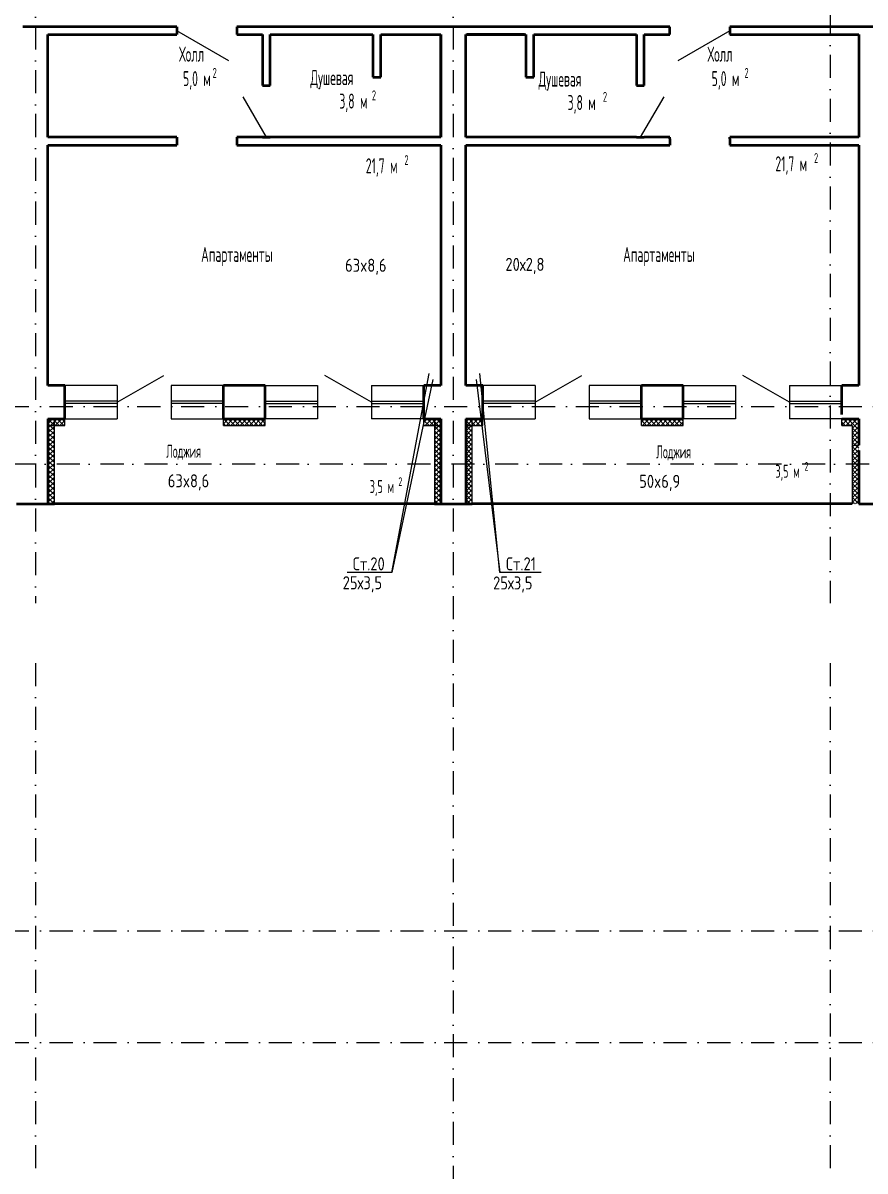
# Model space of a CAD drawing. Extents: x -1560602 to 321118, y -2308202 to -430103.
# Drawn here: x -1516129 to -1503254, y -2129890 to -2112327 of the extents above; entities that cross this region are included whole.
import ezdxf
from ezdxf.enums import TextEntityAlignment as Align

# ---------------------------------------------------------------- set-up
doc = ezdxf.new("R2010")
doc.units = 0
doc.header["$MEASUREMENT"] = 0
doc.linetypes.add('Dot & Dashed', pattern=[670.277762, 352.777767, -176.388884, 0, -141.111112])
doc.linetypes.add('Штрихпунктирная', pattern=[0.670278, 0.352778, -0.176389, 0, -0.141111])
doc.layers.get('0').update_dxf_attribs({"color": 255, "linetype": 'CONTINUOUS'})
for name, color, linetype in [('Оси', 253, 'Dot & Dashed'), ('отделка', 240, 'CONTINUOUS'), ('Текст', 7, 'CONTINUOUS'), ('Утеплитель', 6, 'CONTINUOUS')]:
    doc.layers.add(name, color=color, linetype=linetype)
doc.layers.add('стены', color=5, linetype='CONTINUOUS', lineweight=50)
doc.styles.get("Standard").update_dxf_attribs({"font": 'spds.shx', "width": 0.7, "height": 250})

msp = doc.modelspace()

# ---------------------------------------------------------------- linework, layer by layer
at = {"color": 0}
for p, q in [((-1510489.3, -2120734.2, 0), (-1509916.3, -2117689.3, 0)), ((-1508839, -2120734.2, 0), (-1509143.1, -2117689.3, 0)), ((-1509861.8, -2117783.2, 0), (-1510489.3, -2120734.2, 0)), ((-1509198.6, -2117783.2, 0), (-1508839, -2120734.2, 0)), ((-1510489.3, -2120734.2, 0), (-1511173.2, -2120734.2, 0)), ((-1508205, -2120734.2, 0), (-1508839, -2120734.2, 0))]:
    msp.add_line(p, q, dxfattribs=at)
at = {"layer": 'Оси', "color": 0, "linetype": 'Штрихпунктирная', "lineweight": -3, "ltscale": 1000}
for p, q in [((-1503789.3, -2077284.8), (-1503789.3, -2121201.6)), ((-1515939.3, -2106344.8), (-1515939.3, -2121201.6)), ((-1515939.3, -2106344.8), (-1515939.3, -2121201.6)), ((-1509549.3, -2106344.8), (-1509549.3, -2132549.8)), ((-1556614.6, -2118194.8), (-1502159.3, -2118194.8)), ((-1497159.3, -2119074.8), (-1556614.5, -2119074.8)), ((-1515939.3, -2122118), (-1515939.3, -2132549.8)), ((-1515939.3, -2122118), (-1515939.3, -2132549.8)), ((-1503789.3, -2122118), (-1503789.3, -2132576.5)), ((-1556614.6, -2126214.8), (-1479114.3, -2126214.8)), ((-1556614.6, -2127924.8), (-1479114.3, -2127924.8))]:
    msp.add_line(p, q, dxfattribs=at)
at = {"layer": 'отделка', "color": 0, "ltscale": 100}
for p, q in [((-1512982.6, -2112904.5), (-1513779.3, -2112444.5)), ((-1505319.3, -2112446.4), (-1506116.1, -2112906.4)), ((-1512769.7, -2113456.9), (-1512409.3, -2114074.5)), ((-1506330.5, -2113456.9), (-1506690.9, -2114074.5)), ((-1514689.3, -2118129.8), (-1513974.8, -2117717.3)), ((-1510799.3, -2118129.8), (-1511513.8, -2117717.3)), ((-1508299.3, -2118129.8), (-1507584.8, -2117717.3)), ((-1504409.3, -2118129.8), (-1505123.8, -2117717.3)), ((-1514689.3, -2117874.8), (-1515489.3, -2117874.8)), ((-1514689.3, -2117874.8), (-1514689.3, -2118384.8)), ((-1513864.3, -2117874.8), (-1513864.3, -2118384.8)), ((-1513064.3, -2117874.8), (-1513864.3, -2117874.8)), ((-1512424.3, -2117874.8), (-1511624.3, -2117874.8)), ((-1511624.3, -2117874.8), (-1511624.3, -2118384.8)), ((-1510799.3, -2117874.8), (-1510799.3, -2118384.8)), ((-1510799.3, -2117874.8), (-1509999.3, -2117874.8)), ((-1508299.3, -2117874.8), (-1509099.3, -2117874.8)), ((-1508299.3, -2117874.8), (-1508299.3, -2118384.8)), ((-1507474.3, -2117874.8), (-1507474.3, -2118384.8)), ((-1506674.3, -2117874.8), (-1507474.3, -2117874.8)), ((-1506034.3, -2117874.8), (-1505234.3, -2117874.8)), ((-1505234.3, -2117874.8), (-1505234.3, -2118384.8)), ((-1504409.3, -2117874.8), (-1504409.3, -2118384.8)), ((-1504409.3, -2117874.8), (-1503609.3, -2117874.8)), ((-1514689.3, -2118109.8), (-1515489.3, -2118109.8)), ((-1514689.3, -2118149.8), (-1515489.3, -2118149.8)), ((-1513064.3, -2118109.8), (-1513864.3, -2118109.8)), ((-1513064.3, -2118149.8), (-1513864.3, -2118149.8)), ((-1512424.3, -2118109.8), (-1511624.3, -2118109.8)), ((-1512424.3, -2118149.8), (-1511624.3, -2118149.8)), ((-1510799.3, -2118109.8), (-1509999.3, -2118109.8)), ((-1510799.3, -2118149.8), (-1509999.3, -2118149.8)), ((-1508299.3, -2118109.8), (-1509099.3, -2118109.8)), ((-1508299.3, -2118149.8), (-1509099.3, -2118149.8)), ((-1506674.3, -2118109.8), (-1507474.3, -2118109.8)), ((-1506674.3, -2118149.8), (-1507474.3, -2118149.8)), ((-1506034.3, -2118109.8), (-1505234.3, -2118109.8)), ((-1506034.3, -2118149.8), (-1505234.3, -2118149.8)), ((-1504409.3, -2118109.8), (-1503609.3, -2118109.8)), ((-1504409.3, -2118149.8), (-1503609.3, -2118149.8)), ((-1515489.3, -2118384.8), (-1514689.3, -2118384.8)), ((-1513864.3, -2118384.8), (-1513064.3, -2118384.8)), ((-1511624.3, -2118384.8), (-1512424.3, -2118384.8)), ((-1509999.3, -2118384.8), (-1510799.3, -2118384.8)), ((-1509099.3, -2118384.8), (-1508299.3, -2118384.8)), ((-1507474.3, -2118384.8), (-1506674.3, -2118384.8)), ((-1505234.3, -2118384.8), (-1506034.3, -2118384.8)), ((-1503609.3, -2118384.8), (-1504409.3, -2118384.8))]:
    msp.add_line(p, q, dxfattribs=at)
at = {"layer": 'стены', "color": 0, "linetype": 'Continuous'}
for p, q in [((-1513779.3, -2112384.5), (-1516129.3, -2112384.5)), ((-1516129.3, -2112384.5), (-1516129.3, -2112384.5)), ((-1509739.3, -2112384.5), (-1512859.3, -2112384.5)), ((-1506239.3, -2112384.5), (-1509739.3, -2112384.5)), ((-1502969.3, -2112384.5), (-1505319.3, -2112384.5)), ((-1515749.3, -2112504.5), (-1513779.3, -2112504.5)), ((-1515749.3, -2114074.5), (-1515749.3, -2112504.5)), ((-1512859.3, -2112504.5), (-1512469.3, -2112504.5)), ((-1512469.3, -2112504.5), (-1512469.3, -2113284.5)), ((-1512349.3, -2113284.5), (-1512349.3, -2112504.5)), ((-1512349.3, -2112504.5), (-1510779.3, -2112504.5)), ((-1510779.3, -2112504.5), (-1510779.3, -2113154.5)), ((-1510659.3, -2113154.5), (-1510659.3, -2112504.5)), ((-1510659.3, -2112504.5), (-1509739.3, -2112504.5)), ((-1510636.4, -2112504.5), (-1509762.4, -2112504.5)), ((-1509739.4, -2114051.5), (-1509739.4, -2112527.5)), ((-1509739.3, -2112504.5), (-1509739.3, -2114074.5)), ((-1509359.3, -2114074.5), (-1509359.3, -2112504.5)), ((-1509359.3, -2112504.5), (-1508439.3, -2112504.5)), ((-1509359.3, -2114051.5), (-1509359.3, -2112527.5)), ((-1508462.3, -2112504.5), (-1509336.3, -2112504.5)), ((-1508439.3, -2112504.5), (-1508439.3, -2113154.5)), ((-1508319.3, -2113154.5), (-1508319.3, -2112504.5)), ((-1508319.3, -2112504.5), (-1506749.3, -2112504.5)), ((-1506749.3, -2112504.5), (-1506749.3, -2113284.5)), ((-1506629.3, -2113284.5), (-1506629.3, -2112504.5)), ((-1506629.3, -2112504.5), (-1506239.3, -2112504.5)), ((-1505319.3, -2112504.5), (-1503349.3, -2112504.5)), ((-1503349.3, -2112504.5), (-1503349.3, -2114074.5)), ((-1510779.3, -2113154.5), (-1510659.3, -2113154.5)), ((-1508439.3, -2113154.5), (-1508319.3, -2113154.5)), ((-1513779.3, -2114074.5), (-1515749.3, -2114074.5)), ((-1515749.3, -2114194.5), (-1513779.3, -2114194.5)), ((-1515749.3, -2117874.8), (-1515749.3, -2114194.5)), ((-1513779.3, -2114074.5), (-1513779.3, -2114194.5)), ((-1513779.3, -2114074.5), (-1513779.3, -2114074.5)), ((-1509739.3, -2114074.5), (-1512859.3, -2114074.5)), ((-1512469.3, -2114074.5), (-1512859.3, -2114074.5)), ((-1512859.3, -2114074.5), (-1512859.3, -2114194.5)), ((-1512859.3, -2114074.5), (-1512859.3, -2114074.5)), ((-1512859.3, -2114194.5), (-1509739.3, -2114194.5)), ((-1509739.3, -2114194.5), (-1509739.3, -2117874.8)), ((-1506749.3, -2114074.5), (-1509359.3, -2114074.5)), ((-1509359.3, -2117874.8), (-1509359.3, -2114194.5)), ((-1509359.3, -2114194.5), (-1506239.3, -2114194.5)), ((-1506239.3, -2114074.5), (-1506629.3, -2114074.5)), ((-1506239.3, -2114099.5), (-1506239.3, -2114074.5)), ((-1506239.3, -2114099.5), (-1506239.3, -2114194.5)), ((-1503349.3, -2114074.5), (-1505319.3, -2114074.5)), ((-1505319.3, -2114099.5), (-1505319.3, -2114074.5)), ((-1505319.3, -2114099.5), (-1505319.3, -2114194.5)), ((-1505319.3, -2114194.5), (-1503349.3, -2114194.5)), ((-1503349.3, -2114194.5), (-1503349.3, -2117874.8)), ((-1515489.3, -2117874.8), (-1515749.3, -2117874.8)), ((-1515489.3, -2118314.8), (-1515489.3, -2117874.8)), ((-1513064.3, -2118314.8), (-1513064.3, -2117874.8)), ((-1512424.3, -2117874.8), (-1513064.3, -2117874.8)), ((-1512424.3, -2118314.8), (-1512424.3, -2117874.8)), ((-1509999.3, -2118314.8), (-1509999.3, -2117874.8)), ((-1509739.3, -2117874.8), (-1509999.3, -2117874.8)), ((-1509099.3, -2117874.8), (-1509359.3, -2117874.8)), ((-1509099.3, -2118314.8), (-1509099.3, -2117874.8)), ((-1506674.3, -2118314.8), (-1506674.3, -2117874.8)), ((-1506034.3, -2117874.8), (-1506674.3, -2117874.8)), ((-1506034.3, -2118314.8), (-1506034.3, -2117874.8)), ((-1503609.3, -2118314.8), (-1503609.3, -2117874.8)), ((-1503349.3, -2117874.8), (-1503609.3, -2117874.8)), ((-1515749.3, -2118384.8), (-1515749.3, -2119684.8)), ((-1515749.3, -2118384.8), (-1515489.3, -2118384.8)), ((-1515749.3, -2118384.8), (-1515749.3, -2118384.8)), ((-1515489.3, -2118384.8), (-1515489.3, -2118314.8)), ((-1515489.3, -2118384.8), (-1515489.3, -2118314.8)), ((-1513064.3, -2118384.8), (-1513064.3, -2118314.8)), ((-1513064.3, -2118384.8), (-1513064.3, -2118314.8)), ((-1513064.3, -2118384.8), (-1512424.3, -2118384.8)), ((-1512424.3, -2118384.8), (-1512424.3, -2118314.8)), ((-1512424.3, -2118384.8), (-1512424.3, -2118314.8)), ((-1509999.3, -2118384.8), (-1509999.3, -2118314.8)), ((-1509999.3, -2118384.8), (-1509999.3, -2118314.8)), ((-1509999.3, -2118384.8), (-1509739.3, -2118384.8)), ((-1509739.3, -2118384.8), (-1509739.3, -2119684.8)), ((-1509359.3, -2118384.8), (-1509359.3, -2119684.8)), ((-1509359.3, -2118384.8), (-1509099.3, -2118384.8)), ((-1509099.3, -2118384.8), (-1509099.3, -2118314.8)), ((-1509099.3, -2118384.8), (-1509099.3, -2118314.8)), ((-1506674.3, -2118384.8), (-1506674.3, -2118314.8)), ((-1506674.3, -2118384.8), (-1506674.3, -2118314.8)), ((-1506674.3, -2118384.8), (-1506034.3, -2118384.8)), ((-1506034.3, -2118384.8), (-1506034.3, -2118314.8)), ((-1506034.3, -2118384.8), (-1506034.3, -2118314.8)), ((-1503609.3, -2118384.8), (-1503349.3, -2118384.8)), ((-1503349.3, -2118384.8), (-1503349.3, -2118784.8)), ((-1503349.3, -2118867.6), (-1503349.3, -2119684.8)), ((-1516229.3, -2119684.8), (-1515649.3, -2119684.8)), ((-1509839.3, -2119684.8), (-1515649.3, -2119684.8)), ((-1509839.3, -2119684.8), (-1509259.3, -2119684.8)), ((-1503449.3, -2119684.8), (-1509259.3, -2119684.8)), ((-1503349.3, -2119684.8), (-1502969.3, -2119684.8))]:
    msp.add_line(p, q, dxfattribs=at)
at = {"layer": 'стены', "color": 0, "ltscale": 100}
for p, q in [((-1513779.3, -2112384.5), (-1513779.3, -2112504.5)), ((-1512859.3, -2112384.5), (-1512859.3, -2112504.5)), ((-1506239.3, -2112504.5), (-1506239.3, -2112384.5)), ((-1505319.3, -2112384.5), (-1505319.3, -2112504.5)), ((-1512469.3, -2113284.5), (-1512349.3, -2113284.5)), ((-1506749.3, -2113284.5), (-1506629.3, -2113284.5)), ((-1512469.3, -2114074.5), (-1512349.3, -2114074.5)), ((-1506749.3, -2114074.5), (-1506629.3, -2114074.5))]:
    msp.add_line(p, q, dxfattribs=at)
at = {"layer": 'Утеплитель', "color": 0, "linetype": 'Continuous'}
for p, q in [((-1515749.3, -2118386.3), (-1515747.8, -2118384.8)), ((-1515749.3, -2118457), (-1515677.1, -2118384.8)), ((-1515749.3, -2118386.3), (-1515747.8, -2118384.8)), ((-1515749.3, -2118457), (-1515677.1, -2118384.8)), ((-1515749.3, -2118527.8), (-1515649.3, -2118427.8)), ((-1515647.8, -2118484.8), (-1515747.8, -2118384.8)), ((-1515649.3, -2118483.3), (-1515747.8, -2118384.8)), ((-1515706.4, -2118484.8), (-1515606.4, -2118384.8)), ((-1515577.1, -2118484.8), (-1515677.1, -2118384.8)), ((-1515649.3, -2118412.6), (-1515677.1, -2118384.8)), ((-1515649.3, -2119684.8), (-1515649.3, -2118384.8)), ((-1515635.7, -2118484.8), (-1515535.7, -2118384.8)), ((-1515506.4, -2118484.8), (-1515606.4, -2118384.8)), ((-1515564.9, -2118484.8), (-1515489.3, -2118409.2)), ((-1515489.3, -2118431.1), (-1515535.7, -2118384.8)), ((-1515489.3, -2118484.8), (-1515489.3, -2118384.8)), ((-1513064.3, -2118484.8), (-1513064.3, -2118384.8)), ((-1513064.3, -2118388.3), (-1513060.8, -2118384.8)), ((-1513064.3, -2118459), (-1512990.1, -2118384.8)), ((-1512960.8, -2118484.8), (-1513060.8, -2118384.8)), ((-1513019.4, -2118484.8), (-1512919.4, -2118384.8)), ((-1512890.1, -2118484.8), (-1512990.1, -2118384.8)), ((-1512948.6, -2118484.8), (-1512848.6, -2118384.8)), ((-1512819.4, -2118484.8), (-1512919.4, -2118384.8)), ((-1512877.9, -2118484.8), (-1512777.9, -2118384.8)), ((-1512748.6, -2118484.8), (-1512848.6, -2118384.8)), ((-1512807.2, -2118484.8), (-1512707.2, -2118384.8)), ((-1512677.9, -2118484.8), (-1512777.9, -2118384.8)), ((-1512736.5, -2118484.8), (-1512636.5, -2118384.8)), ((-1512607.2, -2118484.8), (-1512707.2, -2118384.8)), ((-1512665.8, -2118484.8), (-1512565.8, -2118384.8)), ((-1512536.5, -2118484.8), (-1512636.5, -2118384.8)), ((-1512595.1, -2118484.8), (-1512495.1, -2118384.8)), ((-1512465.8, -2118484.8), (-1512565.8, -2118384.8)), ((-1512524.4, -2118484.8), (-1512424.4, -2118384.8)), ((-1512424.3, -2118455.6), (-1512495.1, -2118384.8)), ((-1512424.3, -2118384.9), (-1512424.4, -2118384.8)), ((-1512424.3, -2118484.8), (-1512424.3, -2118384.8)), ((-1509999.3, -2118484.8), (-1509999.3, -2118384.8)), ((-1509999.3, -2118434.6), (-1509949.5, -2118384.8)), ((-1509920.2, -2118484.8), (-1509999.3, -2118405.7)), ((-1509978.8, -2118484.8), (-1509878.8, -2118384.8)), ((-1509849.5, -2118484.8), (-1509949.5, -2118384.8)), ((-1509908.1, -2118484.8), (-1509808.1, -2118384.8)), ((-1509778.8, -2118484.8), (-1509878.8, -2118384.8)), ((-1509839.3, -2118384.8), (-1509839.3, -2119684.8)), ((-1509839.3, -2118416), (-1509808.1, -2118384.8)), ((-1509839.3, -2118486.7), (-1509739.3, -2118386.7)), ((-1509739.3, -2118524.3), (-1509839.3, -2118424.3)), ((-1509837.4, -2118484.8), (-1509739.3, -2118386.7)), ((-1509739.3, -2118453.6), (-1509808.1, -2118384.8)), ((-1509739.3, -2118453.6), (-1509808.1, -2118384.8)), ((-1509359.3, -2118431), (-1509313.1, -2118384.8)), ((-1509359.3, -2118431), (-1509313.1, -2118384.8)), ((-1509359.3, -2118501.7), (-1509259.3, -2118401.7)), ((-1509283.8, -2118484.8), (-1509359.3, -2118409.3)), ((-1509259.3, -2118509.3), (-1509359.3, -2118409.3)), ((-1509342.4, -2118484.8), (-1509242.4, -2118384.8)), ((-1509213.1, -2118484.8), (-1509313.1, -2118384.8)), ((-1509259.3, -2118438.6), (-1509313.1, -2118384.8)), ((-1509271.7, -2118484.8), (-1509171.7, -2118384.8)), ((-1509259.3, -2119684.8), (-1509259.3, -2118384.8)), ((-1509142.4, -2118484.8), (-1509242.4, -2118384.8)), ((-1509201, -2118484.8), (-1509101, -2118384.8)), ((-1509099.3, -2118457.2), (-1509171.7, -2118384.8)), ((-1509099.3, -2118386.5), (-1509101, -2118384.8)), ((-1509099.3, -2118484.8), (-1509099.3, -2118384.8)), ((-1506674.3, -2118484.8), (-1506674.3, -2118384.8)), ((-1506674.3, -2118433), (-1506626.1, -2118384.8)), ((-1506596.8, -2118484.8), (-1506674.3, -2118407.3)), ((-1506655.4, -2118484.8), (-1506555.4, -2118384.8)), ((-1506526.1, -2118484.8), (-1506626.1, -2118384.8)), ((-1506584.7, -2118484.8), (-1506484.7, -2118384.8)), ((-1506455.4, -2118484.8), (-1506555.4, -2118384.8)), ((-1506514, -2118484.8), (-1506414, -2118384.8)), ((-1506384.7, -2118484.8), (-1506484.7, -2118384.8)), ((-1506443.3, -2118484.8), (-1506343.3, -2118384.8)), ((-1506314, -2118484.8), (-1506414, -2118384.8)), ((-1506372.6, -2118484.8), (-1506272.6, -2118384.8)), ((-1506243.3, -2118484.8), (-1506343.3, -2118384.8)), ((-1506301.8, -2118484.8), (-1506201.8, -2118384.8)), ((-1506172.6, -2118484.8), (-1506272.6, -2118384.8)), ((-1506231.1, -2118484.8), (-1506131.1, -2118384.8)), ((-1506101.8, -2118484.8), (-1506201.8, -2118384.8)), ((-1506160.4, -2118484.8), (-1506060.4, -2118384.8)), ((-1506034.3, -2118481.6), (-1506131.1, -2118384.8)), ((-1506089.7, -2118484.8), (-1506034.3, -2118429.4)), ((-1506034.3, -2118410.9), (-1506060.4, -2118384.8)), ((-1506034.3, -2118484.8), (-1506034.3, -2118384.8)), ((-1503609.3, -2118484.8), (-1503609.3, -2118384.8)), ((-1503609.3, -2118408.6), (-1503585.5, -2118384.8)), ((-1503609.3, -2118479.3), (-1503514.8, -2118384.8)), ((-1503556.3, -2118484.8), (-1503609.3, -2118431.7)), ((-1503485.5, -2118484.8), (-1503585.5, -2118384.8)), ((-1503544.1, -2118484.8), (-1503449.3, -2118390)), ((-1503449.3, -2118450.3), (-1503514.8, -2118384.8)), ((-1503449.3, -2118390), (-1503444.1, -2118384.8)), ((-1503449.3, -2118460.7), (-1503373.4, -2118384.8)), ((-1503434.1, -2118465.5), (-1503449.3, -2118450.3)), ((-1503403, -2118425.9), (-1503444.1, -2118384.8)), ((-1503349.3, -2118479.6), (-1503403, -2118425.9)), ((-1503402.7, -2118484.8), (-1503349.3, -2118431.4)), ((-1503371.9, -2118386.4), (-1503373.4, -2118384.8)), ((-1503349.3, -2118408.9), (-1503371.9, -2118386.4)), ((-1515718.5, -2118484.8), (-1515749.3, -2118454)), ((-1515649.3, -2118554), (-1515749.3, -2118454)), ((-1515749.3, -2118484.8), (-1515489.3, -2118484.8)), ((-1515749.3, -2118598.5), (-1515649.3, -2118498.5)), ((-1515649.3, -2118624.7), (-1515749.3, -2118524.7)), ((-1515749.3, -2118669.2), (-1515649.3, -2118569.2)), ((-1515649.3, -2118695.4), (-1515749.3, -2118595.4)), ((-1515494.2, -2118484.8), (-1515489.3, -2118479.9)), ((-1513031.5, -2118484.8), (-1513064.3, -2118452)), ((-1513064.3, -2118484.8), (-1512424.3, -2118484.8)), ((-1512453.7, -2118484.8), (-1512424.3, -2118455.4)), ((-1509990.9, -2118484.8), (-1509999.3, -2118476.4)), ((-1509999.3, -2118484.8), (-1509739.3, -2118484.8)), ((-1509839.3, -2118557.4), (-1509739.3, -2118457.4)), ((-1509739.3, -2118595), (-1509839.3, -2118495)), ((-1509839.3, -2118628.2), (-1509739.3, -2118528.2)), ((-1509739.3, -2118665.7), (-1509839.3, -2118565.7)), ((-1509839.3, -2118698.9), (-1509739.3, -2118598.9)), ((-1509766.7, -2118484.8), (-1509739.3, -2118457.4)), ((-1509359.3, -2118572.4), (-1509259.3, -2118472.4)), ((-1509354.5, -2118484.8), (-1509359.3, -2118480)), ((-1509259.3, -2118580), (-1509359.3, -2118480)), ((-1509359.3, -2118484.8), (-1509099.3, -2118484.8)), ((-1509359.3, -2118643.1), (-1509259.3, -2118543.1)), ((-1509259.3, -2118650.7), (-1509359.3, -2118550.7)), ((-1509359.3, -2118713.8), (-1509259.3, -2118613.8)), ((-1509259.3, -2118721.4), (-1509359.3, -2118621.4)), ((-1509130.3, -2118484.8), (-1509099.3, -2118453.8)), ((-1506667.5, -2118484.8), (-1506674.3, -2118478)), ((-1506674.3, -2118484.8), (-1506034.3, -2118484.8)), ((-1503609.3, -2118484.8), (-1503449.3, -2118484.8)), ((-1503473.4, -2118484.8), (-1503449.3, -2118460.7)), ((-1503449.3, -2118484.8), (-1503449.3, -2118784.8)), ((-1503449.3, -2118531.4), (-1503402.7, -2118484.8)), ((-1503449.3, -2118602.1), (-1503349.3, -2118502.1)), ((-1503349.3, -2118621), (-1503449.3, -2118521)), ((-1503449.3, -2118672.8), (-1503349.3, -2118572.8)), ((-1503349.3, -2118691.7), (-1503449.3, -2118591.7)), ((-1503414.8, -2118484.8), (-1503434.1, -2118465.5)), ((-1503349.3, -2118550.3), (-1503414.8, -2118484.8)), ((-1515749.3, -2118739.9), (-1515649.3, -2118639.9)), ((-1515649.3, -2118766.1), (-1515749.3, -2118666.1)), ((-1515749.3, -2118810.6), (-1515649.3, -2118710.6)), ((-1515649.3, -2118836.8), (-1515749.3, -2118736.8)), ((-1515749.3, -2118881.3), (-1515649.3, -2118781.3)), ((-1509739.3, -2118736.4), (-1509839.3, -2118636.4)), ((-1509839.3, -2118769.6), (-1509739.3, -2118669.6)), ((-1509739.3, -2118807.1), (-1509839.3, -2118707.1)), ((-1509839.3, -2118840.3), (-1509739.3, -2118740.3)), ((-1509739.3, -2118877.8), (-1509839.3, -2118777.8)), ((-1509359.3, -2118784.6), (-1509259.3, -2118684.6)), ((-1509259.3, -2118792.2), (-1509359.3, -2118692.2)), ((-1509359.3, -2118855.3), (-1509259.3, -2118755.3)), ((-1509259.3, -2118862.9), (-1509359.3, -2118762.9)), ((-1503449.3, -2118743.5), (-1503349.3, -2118643.5)), ((-1503349.3, -2118762.5), (-1503449.3, -2118662.5)), ((-1503397.7, -2118784.8), (-1503449.3, -2118733.2)), ((-1503449.3, -2118784.8), (-1503449.3, -2119684.8)), ((-1503449.3, -2118784.8), (-1503349.3, -2118784.8)), ((-1503449.3, -2118784.8), (-1503349.3, -2118784.8)), ((-1503449.3, -2118814.3), (-1503433.2, -2118798.1)), ((-1503433.2, -2118798.1), (-1503419.9, -2118784.8)), ((-1503419.9, -2118784.8), (-1503349.3, -2118714.3)), ((-1503349.3, -2118833.2), (-1503397.7, -2118784.8)), ((-1503394.5, -2118830.2), (-1503349.3, -2118785)), ((-1515649.3, -2118907.5), (-1515749.3, -2118807.5)), ((-1515749.3, -2118952), (-1515649.3, -2118852)), ((-1515649.3, -2118978.2), (-1515749.3, -2118878.2)), ((-1515749.3, -2119022.7), (-1515649.3, -2118922.7)), ((-1515649.3, -2119049), (-1515749.3, -2118949)), ((-1509839.3, -2118911), (-1509739.3, -2118811)), ((-1509739.3, -2118948.5), (-1509839.3, -2118848.5)), ((-1509839.3, -2118981.7), (-1509739.3, -2118881.7)), ((-1509739.3, -2119019.3), (-1509839.3, -2118919.3)), ((-1509839.3, -2119052.4), (-1509739.3, -2118952.4)), ((-1509359.3, -2118926), (-1509259.3, -2118826)), ((-1509259.3, -2118933.6), (-1509359.3, -2118833.6)), ((-1509359.3, -2118996.7), (-1509259.3, -2118896.7)), ((-1509259.3, -2119004.3), (-1509359.3, -2118904.3)), ((-1509359.3, -2119067.4), (-1509259.3, -2118967.4)), ((-1509259.3, -2119075), (-1509359.3, -2118975)), ((-1503349.3, -2118903.9), (-1503449.3, -2118803.9)), ((-1503449.3, -2118885), (-1503394.5, -2118830.2)), ((-1503449.3, -2118955.7), (-1503355.8, -2118862.2)), ((-1503349.3, -2118974.6), (-1503449.3, -2118874.6)), ((-1503449.3, -2119026.4), (-1503349.3, -2118926.4)), ((-1503349.3, -2119045.3), (-1503449.3, -2118945.3)), ((-1503355.8, -2118862.2), (-1503349.3, -2118855.7)), ((-1515749.3, -2119093.4), (-1515649.3, -2118993.4)), ((-1515649.3, -2119119.7), (-1515749.3, -2119019.7)), ((-1515749.3, -2119164.1), (-1515649.3, -2119064.1)), ((-1515649.3, -2119190.4), (-1515749.3, -2119090.4)), ((-1515749.3, -2119234.9), (-1515649.3, -2119134.9)), ((-1509739.3, -2119090), (-1509839.3, -2118990)), ((-1509839.3, -2119123.1), (-1509739.3, -2119023.1)), ((-1509739.3, -2119160.7), (-1509839.3, -2119060.7)), ((-1509839.3, -2119193.8), (-1509739.3, -2119093.8)), ((-1509739.3, -2119231.4), (-1509839.3, -2119131.4)), ((-1509359.3, -2119138.1), (-1509259.3, -2119038.1)), ((-1509259.3, -2119145.7), (-1509359.3, -2119045.7)), ((-1509359.3, -2119208.8), (-1509259.3, -2119108.8)), ((-1509259.3, -2119216.4), (-1509359.3, -2119116.4)), ((-1503449.3, -2119097.1), (-1503349.3, -2118997.1)), ((-1503349.3, -2119116), (-1503449.3, -2119016)), ((-1503449.3, -2119167.8), (-1503349.3, -2119067.8)), ((-1503349.3, -2119186.7), (-1503449.3, -2119086.7)), ((-1503449.3, -2119238.5), (-1503349.3, -2119138.5)), ((-1515649.3, -2119261.1), (-1515749.3, -2119161.1)), ((-1515749.3, -2119305.6), (-1515649.3, -2119205.6)), ((-1515649.3, -2119331.8), (-1515749.3, -2119231.8)), ((-1515749.3, -2119376.3), (-1515649.3, -2119276.3)), ((-1515649.3, -2119402.5), (-1515749.3, -2119302.5)), ((-1509839.3, -2119264.6), (-1509739.3, -2119164.6)), ((-1509739.3, -2119302.1), (-1509839.3, -2119202.1)), ((-1509839.3, -2119335.3), (-1509739.3, -2119235.3)), ((-1509739.3, -2119372.8), (-1509839.3, -2119272.8)), ((-1509839.3, -2119406), (-1509739.3, -2119306)), ((-1509359.3, -2119279.5), (-1509259.3, -2119179.5)), ((-1509259.3, -2119287.1), (-1509359.3, -2119187.1)), ((-1509359.3, -2119350.2), (-1509259.3, -2119250.2)), ((-1509259.3, -2119357.8), (-1509359.3, -2119257.8)), ((-1509359.3, -2119421), (-1509259.3, -2119321)), ((-1509259.3, -2119428.5), (-1509359.3, -2119328.5)), ((-1503349.3, -2119257.4), (-1503449.3, -2119157.4)), ((-1503449.3, -2119309.2), (-1503349.3, -2119209.2)), ((-1503349.3, -2119328.1), (-1503449.3, -2119228.1)), ((-1503449.3, -2119379.9), (-1503349.3, -2119279.9)), ((-1503349.3, -2119398.9), (-1503449.3, -2119298.9)), ((-1515749.3, -2119447), (-1515649.3, -2119347)), ((-1515649.3, -2119473.2), (-1515749.3, -2119373.2)), ((-1515749.3, -2119517.7), (-1515649.3, -2119417.7)), ((-1515649.3, -2119543.9), (-1515749.3, -2119443.9)), ((-1515749.3, -2119588.4), (-1515649.3, -2119488.4)), ((-1509739.3, -2119443.5), (-1509839.3, -2119343.5)), ((-1509839.3, -2119476.7), (-1509739.3, -2119376.7)), ((-1509739.3, -2119514.2), (-1509839.3, -2119414.2)), ((-1509839.3, -2119547.4), (-1509739.3, -2119447.4)), ((-1509739.3, -2119584.9), (-1509839.3, -2119484.9)), ((-1509359.3, -2119491.7), (-1509259.3, -2119391.7)), ((-1509259.3, -2119499.3), (-1509359.3, -2119399.3)), ((-1509359.3, -2119562.4), (-1509259.3, -2119462.4)), ((-1509259.3, -2119570), (-1509359.3, -2119470)), ((-1503449.3, -2119450.6), (-1503349.3, -2119350.6)), ((-1503349.3, -2119469.6), (-1503449.3, -2119369.6)), ((-1503449.3, -2119521.4), (-1503349.3, -2119421.4)), ((-1503349.3, -2119540.3), (-1503449.3, -2119440.3)), ((-1503449.3, -2119592.1), (-1503349.3, -2119492.1)), ((-1515649.3, -2119614.6), (-1515749.3, -2119514.6)), ((-1515749.3, -2119659.1), (-1515649.3, -2119559.1)), ((-1515649.9, -2119684.8), (-1515749.3, -2119585.4)), ((-1515720.6, -2119684.8), (-1515749.3, -2119656.1)), ((-1515704.3, -2119684.8), (-1515649.3, -2119629.8)), ((-1509839.3, -2119618.1), (-1509739.3, -2119518.1)), ((-1509739.3, -2119655.7), (-1509839.3, -2119555.7)), ((-1509780.9, -2119684.8), (-1509839.3, -2119626.4)), ((-1509835.3, -2119684.8), (-1509739.3, -2119588.8)), ((-1509764.6, -2119684.8), (-1509739.3, -2119659.5)), ((-1509359.3, -2119633.1), (-1509259.3, -2119533.1)), ((-1509259.3, -2119640.7), (-1509359.3, -2119540.7)), ((-1509285.9, -2119684.8), (-1509359.3, -2119611.4)), ((-1509340.3, -2119684.8), (-1509259.3, -2119603.8)), ((-1509269.6, -2119684.8), (-1509259.3, -2119674.5)), ((-1503349.3, -2119611), (-1503449.3, -2119511)), ((-1503449.3, -2119662.8), (-1503349.3, -2119562.8)), ((-1503349.3, -2119681.7), (-1503449.3, -2119581.7)), ((-1503416.9, -2119684.8), (-1503449.3, -2119652.4)), ((-1503400.6, -2119684.8), (-1503349.3, -2119633.5)), ((-1509356.6, -2119684.8), (-1509359.3, -2119682.1))]:
    msp.add_line(p, q, dxfattribs=at)

# ---------------------------------------------------------------- texts
at = {"color": 0}
for s, p in [('63x8,6', (-1511204.1, -2116133.3)), ('20х2,8', (-1508753, -2116119.7)), ('63x8,6', (-1513915.2, -2119430.7)), ('50x6,9', (-1506707.4, -2119439)), ('25х3,5', (-1511241, -2120990.7)), ('25х3,5', (-1508941.3, -2120993.3))]:
    msp.add_text(s, height=200, dxfattribs=at).set_placement(p)
for s, p in [('Ст.20', (-1510841.9, -2120600.5, 0)), ('Ст.21', (-1508514.7, -2120600.5, 0))]:
    msp.add_text(s, height=200, dxfattribs=at).set_placement(p, align=Align.MIDDLE_CENTER)
at = {"layer": 'Текст', "color": 0, "linetype": 'Continuous', "width": 0.7}
for s, height, p in [('Холл', 230, (-1513741, -2112919.2)), ('Холл', 230, (-1505661.2, -2112919.2)), ('5,0 м', 230, (-1513682, -2113293.1)), ('2', 151.8, (-1513230.4, -2113166.6)), ('Душевая', 230, (-1511734.1, -2113277.3)), ('Душевая', 230, (-1508246.5, -2113299.5)), ('5,0 м', 230, (-1505599.7, -2113293.1)), ('2', 151.8, (-1505098, -2113166.6)), ('3,8 м', 230, (-1511291.8, -2113637.1)), ('2', 151.8, (-1510794.4, -2113510.6)), ('3,8 м', 230, (-1507801.5, -2113659.3)), ('2', 151.8, (-1507261.6, -2113532.8)), ('21,7 м', 230, (-1510887.6, -2114626.8)), ('2', 151.8, (-1510296.8, -2114500.3)), ('21,7 м', 230, (-1504624.7, -2114595.7)), ('2', 151.8, (-1504033.9, -2114469.2)), ('Апартаменты', 230, (-1513404.9, -2115982.4)), ('Апартаменты', 230, (-1506951.9, -2115982.4)), ('Лоджия', 200, (-1513940.1, -2118979.1)), ('Лоджия', 200, (-1506446.4, -2118987.2)), ('3,5 м', 200, (-1504624.4, -2119285.1)), ('2', 132, (-1504179.9, -2119175.1)), ('3,5 м', 200, (-1510826.9, -2119518.3)), ('2', 132, (-1510389.4, -2119408.3))]:
    msp.add_text(s, height=height, dxfattribs=at).set_placement(p)

doc.saveas('drawing.dxf')
